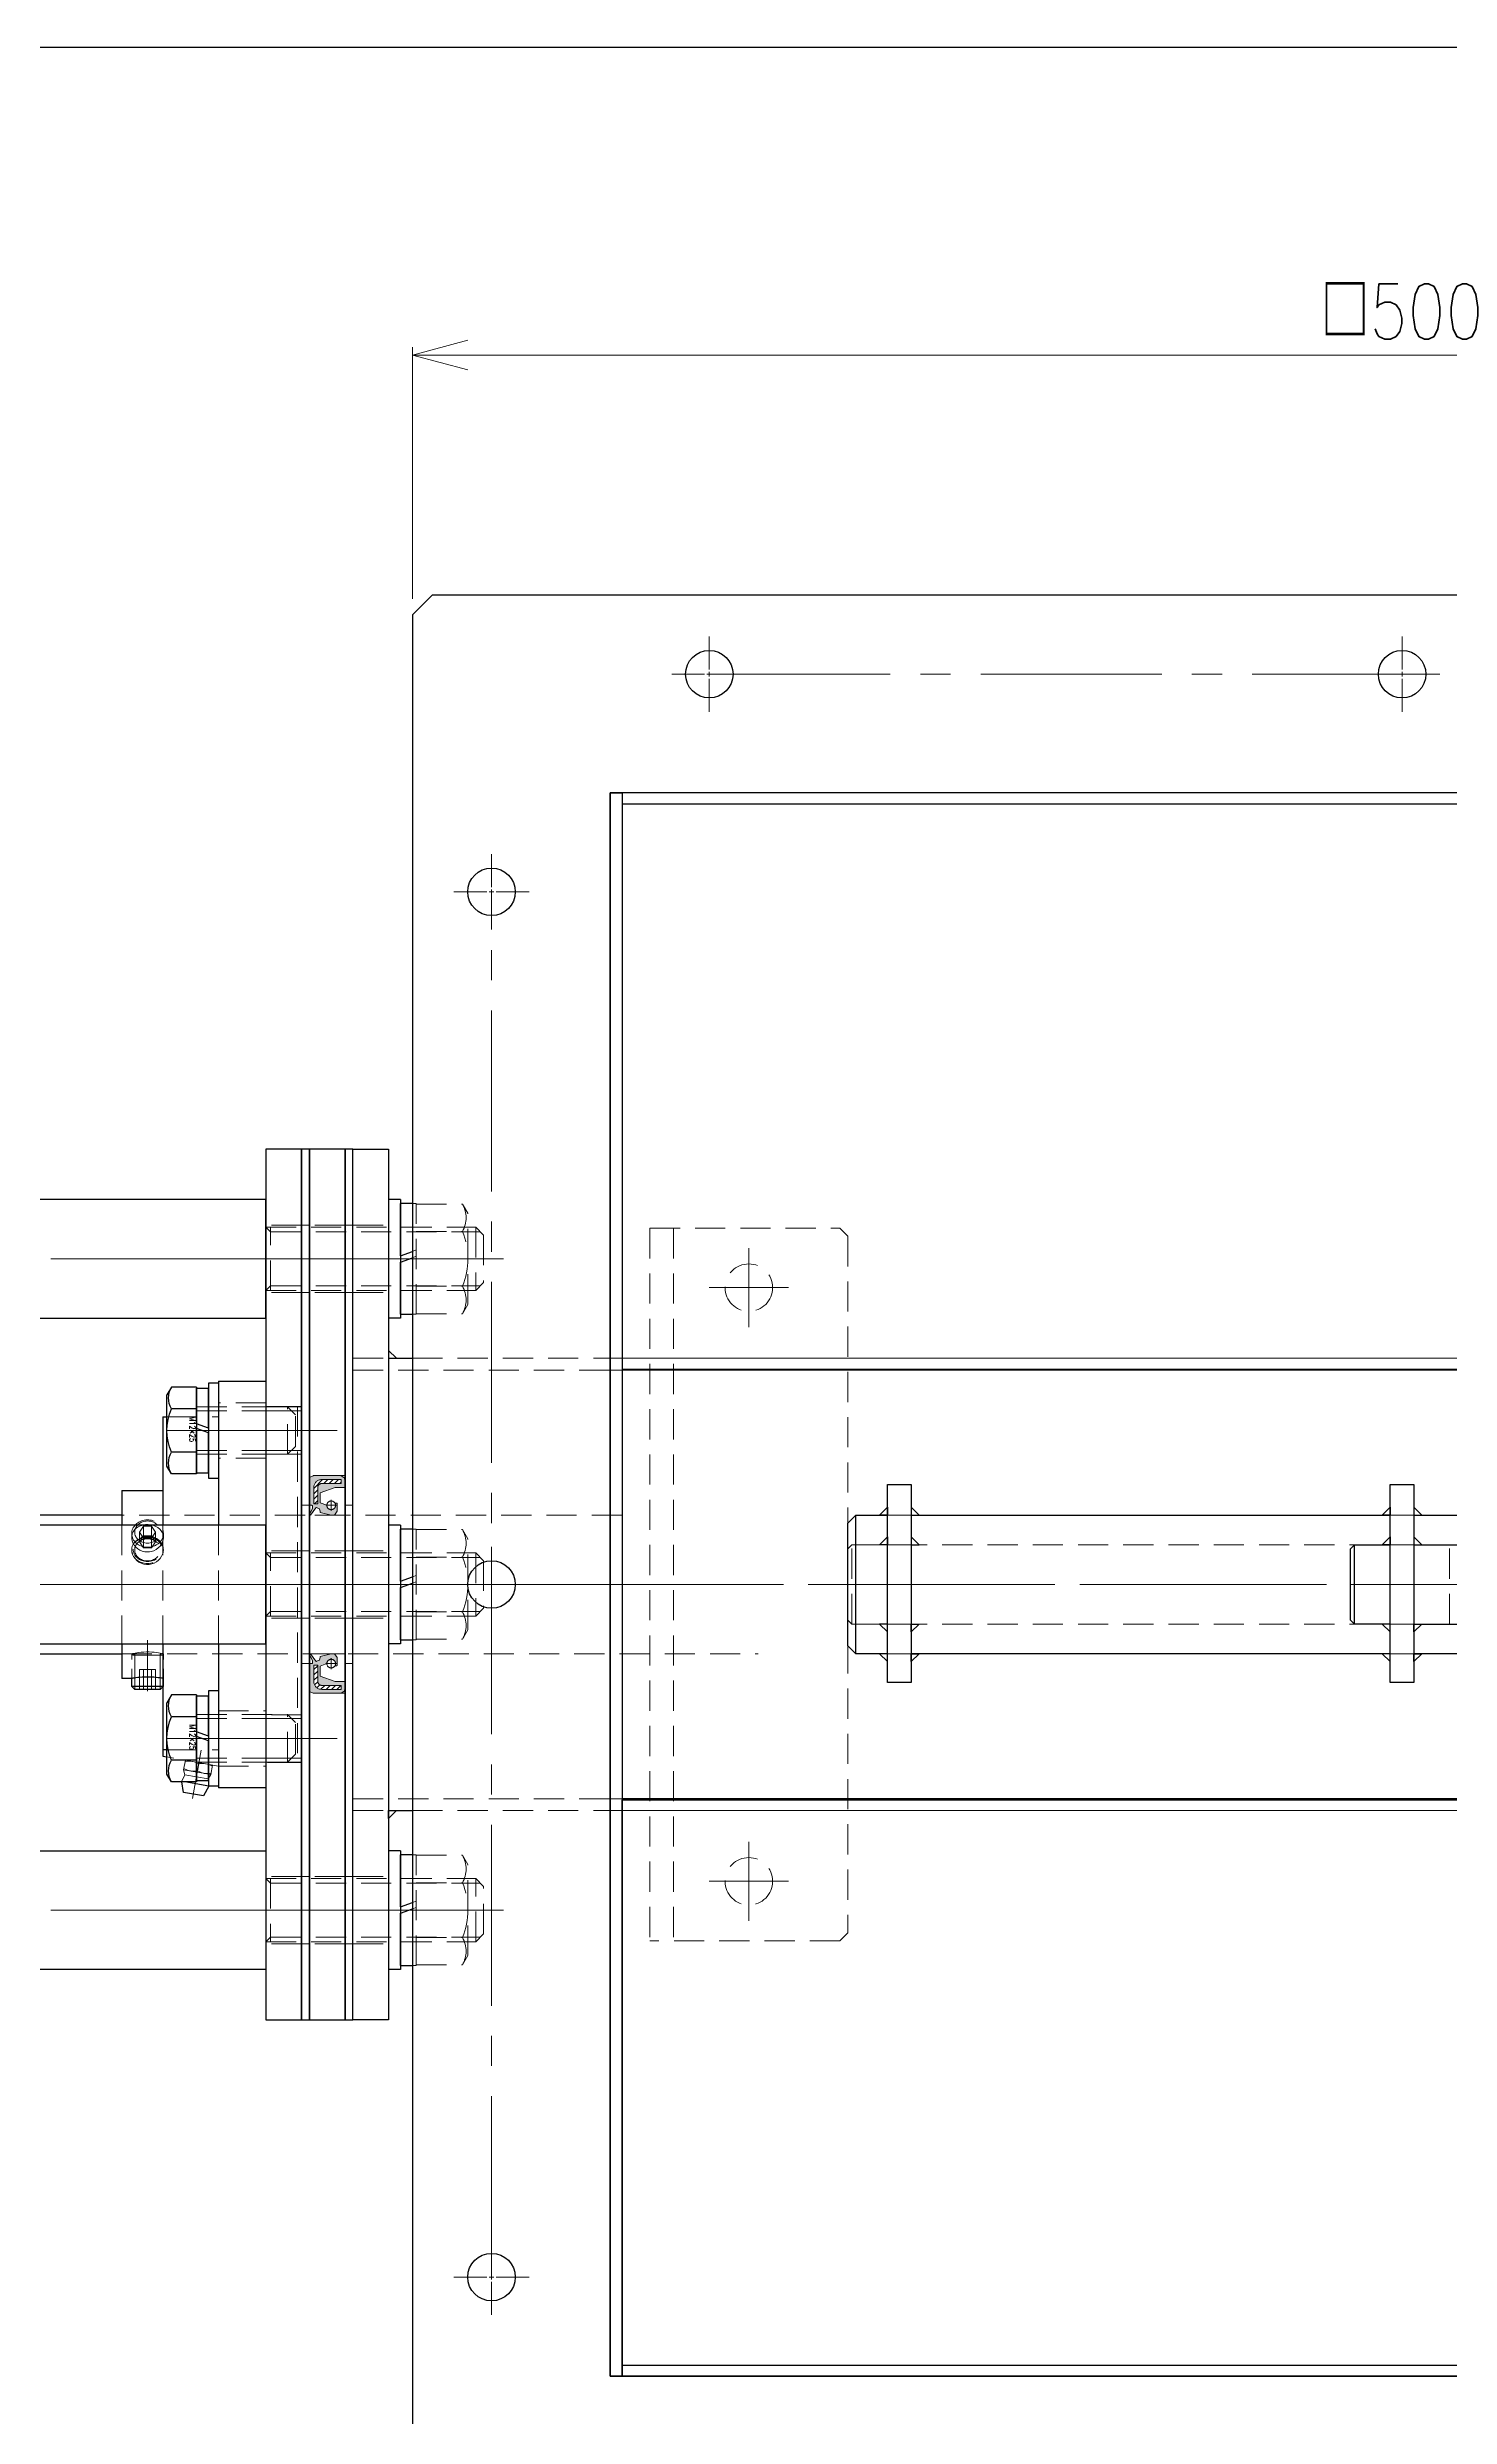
# Model space of a CAD drawing. Header units: millimetres. Extents: x 0 to 38884, y -3675 to 8056.
# Drawn here: x 25230 to 25584, y 7458 to 8056 of the extents above; entities that cross this region are included whole.
import ezdxf

# ---------------------------------------------------------------- set-up
doc = ezdxf.new("R2010")
doc.units = ezdxf.units.MM
doc.header["$LTSCALE"] = 2.4
doc.header["$PDMODE"] = 99
doc.header["$PDSIZE"] = 1
for name, pattern in [('CENTER2', [28.575, 19.05, -3.175, 3.175, -3.175]), ('Dashed', [2, 1, -1]), ('HIDDEN2', [4.7625, 3.175, -1.5875])]:
    doc.linetypes.add(name, pattern=pattern)
for name, color, linetype, lineweight in [('01_外形線', 7, 'Continuous', 25), ('02_細線', 5, 'Continuous', 13), ('03_かくれ線', 6, 'HIDDEN2', 13), ('04_中心線', 1, 'CENTER2', 9), ('07_寸法線', 3, 'Continuous', 9)]:
    doc.layers.add(name, color=color, linetype=linetype, lineweight=lineweight)
doc.styles.add('寸法用', font='simplex.shx', dxfattribs={"width": 0.8, "bigfont": '@extfont2.shx'})
doc.dimstyles.new('機械製図用', dxfattribs={"dimtxt": 3.5, "dimasz": 3.5, "dimexe": 2, "dimexo": 0, "dimgap": 1.2, "dimtad": 1, "dimdsep": 46, "dimtxsty": '寸法用', "dimblk": 'OPEN30', "dimcen": 0, "dimclrd": 256, "dimclre": 256, "dimclrt": 7, "dimazin": 2, "dimtm": 1e-09, "dimtfac": 0.75, "dimtmove": 0, "dimatfit": 3, "dimldrblk": 'OPEN30', "dimfxl": 1, "dimlwd": -1, "dimlwe": -1, "dimarcsym": 0})
pattern_1 = [(225, (33244.3847, 8069.3223), (0.67351921, -0.67351921), [])]

# ---------------------------------------------------------------- blocks, each defined once
blk = doc.blocks.new('*U1009')
at = {"layer": '04_中心線', "color": 0, "linetype": 'CENTER2', "transparency": 16777216}
for p, q in [((0, 1.2), (0, 9.5)), ((-9.5, 0), (-1.2, 0)), ((1.2, 0), (9.5, 0)), ((0, -9.5), (0, -1.2))]:
    blk.add_line(p, q, dxfattribs=at)
at = {"layer": '04_中心線', "color": 0, "linetype": 'Continuous', "transparency": 16777216}
for p, q in [((-0.6, 0), (0.6, 0)), ((0, -0.6), (0, 0.6))]:
    blk.add_line(p, q, dxfattribs=at)
blk = doc.blocks.new('*U1010')
at = {"layer": '04_中心線', "color": 0, "linetype": 'CENTER2', "transparency": 16777216}
for p, q in [((0, 1.2), (0, 9.5)), ((-9.5, 0), (-1.2, 0)), ((1.2, 0), (9.5, 0)), ((0, -9.5), (0, -1.2))]:
    blk.add_line(p, q, dxfattribs=at)
at = {"layer": '04_中心線', "color": 0, "linetype": 'Continuous', "transparency": 16777216}
for p, q in [((-0.6, 0), (0.6, 0)), ((0, -0.6), (0, 0.6))]:
    blk.add_line(p, q, dxfattribs=at)
blk = doc.blocks.new('*U1011')
at = {"layer": '04_中心線', "color": 0, "linetype": 'CENTER2', "transparency": 16777216}
for p, q in [((0, 1.2), (0, 9.5)), ((-9.5, 0), (-1.2, 0)), ((1.2, 0), (9.5, 0)), ((0, -9.5), (0, -1.2))]:
    blk.add_line(p, q, dxfattribs=at)
at = {"layer": '04_中心線', "color": 0, "linetype": 'Continuous', "transparency": 16777216}
for p, q in [((-0.6, 0), (0.6, 0)), ((0, -0.6), (0, 0.6))]:
    blk.add_line(p, q, dxfattribs=at)
blk = doc.blocks.new('*U1012')
at = {"layer": '04_中心線', "color": 0, "linetype": 'CENTER2', "transparency": 16777216}
for p, q in [((0, 1.2), (0, 9.5)), ((-9.5, 0), (-1.2, 0)), ((1.2, 0), (9.5, 0)), ((0, -9.5), (0, -1.2))]:
    blk.add_line(p, q, dxfattribs=at)
at = {"layer": '04_中心線', "color": 0, "linetype": 'Continuous', "transparency": 16777216}
for p, q in [((-0.6, 0), (0.6, 0)), ((0, -0.6), (0, 0.6))]:
    blk.add_line(p, q, dxfattribs=at)
blk = doc.blocks.new('*U1023')
at = {"layer": '04_中心線', "color": 0, "linetype": 'CENTER2', "transparency": 16777216}
for p, q in [((0, 1.2), (0, 9.5)), ((-9.5, 0), (-1.2, 0)), ((1.2, 0), (9.5, 0)), ((0, -9.5), (0, -1.2))]:
    blk.add_line(p, q, dxfattribs=at)
at = {"layer": '04_中心線', "color": 0, "linetype": 'Continuous', "transparency": 16777216}
for p, q in [((-0.6, 0), (0.6, 0)), ((0, -0.6), (0, 0.6))]:
    blk.add_line(p, q, dxfattribs=at)
blk = doc.blocks.new('_Open30')
at = {"color": 0, "linetype": 'ByBlock', "lineweight": -2}
for p, q in [((-1, 0.268), (0, 0)), ((0, 0), (-1, -0.268)), ((0, 0), (-1, 0))]:
    blk.add_line(p, q, dxfattribs=at)
blk = doc.blocks.new('*D1113')
at = {"layer": '07_寸法線', "transparency": 16777216}
for p, q in [((25321.71, 7916.83), (25321.71, 7980.45)), ((25821.71, 7916.83), (25821.71, 7980.45)), ((25335.71, 7978.45), (25807.71, 7978.45))]:
    blk.add_line(p, q, dxfattribs=at)
at = {"layer": 'Defpoints', "color": 0, "transparency": 16777216}
for p in [(25821.71, 7978.45), (25321.71, 7912.83), (25821.71, 7912.83)]:
    blk.add_point(p, dxfattribs=at)
at = {"layer": '07_寸法線', "transparency": 16777216, "xscale": 14, "yscale": 14, "zscale": 14, "rotation": 180}
blk.add_blockref('_Open30', (25321.71, 7978.45), dxfattribs=at)
at = {"layer": '07_寸法線', "transparency": 16777216, "xscale": 14, "yscale": 14, "zscale": 14}
blk.add_blockref('_Open30', (25821.71, 7978.45), dxfattribs=at)
at = {"layer": '07_寸法線', "color": 7, "transparency": 16777216, "insert": (25571.71, 7989.45), "char_height": 14, "attachment_point": 5, "style": '寸法用'}
blk.add_mtext('□500', dxfattribs=at)

msp = doc.modelspace()

# ---------------------------------------------------------------- hatches: boundary and pattern name
at = {"layer": '03_かくれ線', "transparency": 33554521}
h = msp.add_hatch(color=256, dxfattribs=at)
h.dxf.hatch_style = 1
h.paths.add_polyline_path([(25300.1122, 7687.8311), (25298.4486, 7688.4811, -0.30888362), (25298.385, 7688.5742), (25298.385, 7690.9262, -0.31906953), (25298.4521, 7691.0206), (25302.2122, 7692.3311), (25304.6122, 7692.3311, 0.41421356), (25304.7122, 7692.4311), (25304.7122, 7694.3311), (25304.5725, 7694.5461), (25304.5725, 7694.7311, 0.50513433), (25304.4429, 7694.8267), (25303.7378, 7695.3134, 0.15221583), (25303.681, 7695.3311), (25296.7358, 7695.3311, 0.11643382), (25296.6911, 7695.3206), (25295.7675, 7694.8588, 0.28407904), (25295.7122, 7694.7693), (25295.7122, 7687.9311, 0.41421356), (25295.8122, 7687.8311), (25296.2649, 7687.8311, -0.41421356), (25296.5149, 7687.5811), (25296.5149, 7687.0018), (25295.7122, 7685.6066), (25296.0047, 7685.3311), (25297.3609, 7687.2129, -0.3459578), (25297.4797, 7687.2471), (25298.1711, 7686.9661, -0.2442226), (25298.2608, 7686.8609), (25298.385, 7686.3223), (25298.385, 7685.9932), (25301.2122, 7685.3311), (25302.0497, 7685.3311), (25302.6959, 7686.3214, 0.14557146), (25302.7122, 7686.376), (25302.7122, 7688.2508, 0.41421356), (25302.6122, 7688.3508), (25302.1817, 7688.3508, -1.28211346)])
h.paths.add_polyline_path([(25297.8187, 7688.2163), (25296.8187, 7688.2163), (25296.8187, 7692.3311, -0.41421356), (25298.8187, 7694.3311), (25303.7622, 7694.3311), (25303.7622, 7693.3311), (25298.8187, 7693.3311, 0.41421356), (25297.8187, 7692.3311)], flags=16)
at = {"layer": '03_かくれ線'}
h = msp.add_hatch(dxfattribs=at)
h.set_pattern_fill('ANSI31', color=256, scale=0.3, angle=180)
h.set_pattern_definition(pattern_1)
h.paths.add_polyline_path([(25296.8187, 7692.3311), (25296.8187, 7688.2163), (25297.8187, 7688.2163), (25297.8187, 7692.3311, -0.41421356), (25298.8187, 7693.3311), (25303.7622, 7693.3311), (25303.7622, 7694.3311), (25298.8187, 7694.3311, 0.41421356)])
at = {"layer": '03_かくれ線', "transparency": 33554521}
h = msp.add_hatch(color=256, dxfattribs=at)
h.dxf.hatch_style = 1
h.paths.add_polyline_path([(25300.1122, 7647.8311), (25298.4486, 7647.1812, 0.30888362), (25298.385, 7647.0881), (25298.385, 7644.7361, 0.31906953), (25298.4521, 7644.6416), (25302.2122, 7643.3311), (25304.6122, 7643.3311, -0.41421356), (25304.7122, 7643.2311), (25304.7122, 7641.3311), (25304.5725, 7641.1162), (25304.5725, 7640.9311, -0.50513433), (25304.4429, 7640.8356), (25303.7378, 7640.3488, -0.15221583), (25303.681, 7640.3311), (25296.7358, 7640.3311, -0.11643382), (25296.6911, 7640.3417), (25295.7675, 7640.8035, -0.28407904), (25295.7122, 7640.8929), (25295.7122, 7647.7311, -0.41421356), (25295.8122, 7647.8311), (25296.2649, 7647.8311, 0.41421356), (25296.5149, 7648.0811), (25296.5149, 7648.6604), (25295.7122, 7650.0557), (25296.0047, 7650.3311), (25297.3609, 7648.4494, 0.3459578), (25297.4797, 7648.4152), (25298.1711, 7648.6962, 0.2442226), (25298.2608, 7648.8014), (25298.385, 7649.34), (25298.385, 7649.6691), (25301.2122, 7650.3311), (25302.0497, 7650.3311), (25302.6959, 7649.3409, -0.14557146), (25302.7122, 7649.2863), (25302.7122, 7647.4115, -0.41421356), (25302.6122, 7647.3115), (25302.1817, 7647.3115, 1.28211346)])
h.paths.add_polyline_path([(25297.8187, 7647.4459), (25296.8187, 7647.4459), (25296.8187, 7643.3311, 0.41421356), (25298.8187, 7641.3311), (25303.7622, 7641.3311), (25303.7622, 7642.3311), (25298.8187, 7642.3311, -0.41421356), (25297.8187, 7643.3311)], flags=16)
at = {"layer": '03_かくれ線'}
h = msp.add_hatch(dxfattribs=at)
h.set_pattern_fill('ANSI31', color=256, scale=0.3, angle=180)
h.set_pattern_definition(pattern_1)
h.paths.add_polyline_path([(25296.8187, 7643.3311), (25296.8187, 7647.4459), (25297.8187, 7647.4459), (25297.8187, 7643.3311, 0.41421356), (25298.8187, 7642.3311), (25303.7622, 7642.3311), (25303.7622, 7641.3311), (25298.8187, 7641.3311, -0.41421356)])

# ---------------------------------------------------------------- linework, layer by layer
for p, q in [((25374.7122, 7865.0811), (25768.7122, 7865.0811)), ((25768.7122, 7721.9811), (25374.7122, 7721.9811)), ((25248.3122, 7685.3315), (25186.1122, 7685.3315)), ((25186.1122, 7650.3311), (25248.3122, 7650.3311)), ((25758.7122, 7613.6811), (25374.7122, 7613.6811)), ((25374.7122, 7613.4311), (25758.7122, 7613.4311)), ((25374.7122, 7467.8311), (25374.7122, 7613.4311)), ((25134.7122, 7600.5502), (25284.7122, 7600.5502)), ((25284.7122, 7600.5502), (25284.7122, 7570.5502)), ((25284.7122, 7570.5502), (25144.7122, 7570.5502)), ((25374.7122, 7470.5811), (25768.7122, 7470.5811)), ((25768.7122, 7467.8311), (25374.7122, 7467.8311))]:
    msp.add_line(p, q)
at = {"color": 0}
for p, q in [((25315.7122, 7724.9811), (25321.7122, 7724.9811)), ((25433.7122, 7650.3311), (25433.7122, 7685.3311)), ((25558.7104, 7676.8311), (25559.7104, 7677.8311)), ((25558.7104, 7658.8311), (25558.7104, 7676.8311)), ((25559.7104, 7657.8311), (25559.7104, 7677.8311)), ((25559.7104, 7677.8311), (25568.7104, 7677.8311)), ((25559.7104, 7657.8311), (25558.7104, 7658.8311)), ((25568.7104, 7657.8311), (25559.7104, 7657.8311)), ((25315.7122, 7610.6811), (25321.7122, 7610.6811))]:
    msp.add_line(p, q, dxfattribs=at)
for points in [[(25326.7122, 7417.8311), (25816.7122, 7417.8311), (25821.7122, 7422.8311), (25821.7122, 7912.8311), (25816.7122, 7917.8311), (25326.7122, 7917.8311), (25321.7122, 7912.8311), (25321.7122, 7422.8311)], [(25371.7122, 7467.8311), (25771.7122, 7467.8311), (25771.7122, 7867.8311), (25371.7122, 7867.8311)], [(25306.7122, 7777.8311), (25315.7122, 7777.8311), (25315.7122, 7557.8311), (25306.7122, 7557.8311)], [(25441.7122, 7643.0853), (25441.7122, 7693.0853), (25447.7122, 7693.0853), (25447.7122, 7643.0853)], [(25568.7104, 7643.0853), (25568.7104, 7693.0853), (25574.7104, 7693.0853), (25574.7104, 7643.0853)]]:
    msp.add_lwpolyline(points, close=True, dxfattribs=at)
for points in [[(25371.7122, 7867.8311), (25374.7122, 7867.8311), (25374.7122, 7467.8311), (25371.7122, 7467.8311)], [(25374.7122, 7722.2311), (25768.7122, 7722.2311), (25768.7122, 7867.8311), (25374.7122, 7867.8311)], [(25293.7122, 7557.8226), (25293.7122, 7777.8226), (25284.7122, 7777.8226), (25284.7122, 7557.8226)], [(25295.7122, 7557.8311), (25295.7122, 7777.8311), (25293.7122, 7777.8311), (25293.7122, 7557.8311)], [(25304.7122, 7557.8311), (25304.7122, 7777.8311), (25295.7122, 7777.8311), (25295.7122, 7557.8311)], [(25306.7122, 7557.8311), (25306.7122, 7777.8311), (25304.7122, 7777.8311), (25304.7122, 7557.8311)], [(25284.7122, 7765.095), (25134.7122, 7765.095), (25134.7122, 7735.095), (25284.7122, 7735.095)], [(25284.7122, 7682.8226), (25134.7122, 7682.8226), (25134.7122, 7652.8226), (25284.7122, 7652.8226)]]:
    msp.add_lwpolyline(points, close=True)
at = {"color": 3}
for points in [[(25315.7122, 7724.9811), (25317.7122, 7724.9811), (25317.7122, 7724.9811), (25315.7122, 7726.9811)], [(25441.7122, 7685.3311), (25439.7122, 7685.3311), (25439.7122, 7685.3311), (25441.7122, 7687.3311)], [(25447.7122, 7685.3311), (25449.7122, 7685.3311), (25449.7122, 7685.3311), (25447.7122, 7687.3311)], [(25568.7104, 7685.3311), (25566.7104, 7685.3311), (25566.7104, 7685.3311), (25568.7104, 7687.3311)], [(25574.7104, 7685.3311), (25576.7104, 7685.3311), (25576.7104, 7685.3311), (25574.7104, 7687.3311)], [(25441.7122, 7677.8311), (25439.7122, 7677.8311), (25439.7122, 7677.8311), (25441.7122, 7679.8311)], [(25447.7122, 7677.8311), (25449.7122, 7677.8311), (25449.7122, 7677.8311), (25447.7122, 7679.8311)], [(25568.7104, 7677.8311), (25566.7104, 7677.8311), (25566.7104, 7677.8311), (25568.7104, 7679.8311)], [(25574.7104, 7677.8311), (25576.7104, 7677.8311), (25576.7104, 7677.8311), (25574.7104, 7679.8311)], [(25441.7122, 7657.8311), (25439.7122, 7657.8311), (25439.7122, 7657.8311), (25441.7122, 7655.8311)], [(25447.7122, 7657.8311), (25449.7122, 7657.8311), (25449.7122, 7657.8311), (25447.7122, 7655.8311)], [(25568.7104, 7657.8311), (25566.7104, 7657.8311), (25566.7104, 7657.8311), (25568.7104, 7655.8311)], [(25574.7104, 7657.8311), (25576.7104, 7657.8311), (25576.7104, 7657.8311), (25574.7104, 7655.8311)], [(25441.7122, 7650.3311), (25439.7122, 7650.3311), (25439.7122, 7650.3311), (25441.7122, 7648.3311)], [(25447.7122, 7650.3311), (25449.7122, 7650.3311), (25449.7122, 7650.3311), (25447.7122, 7648.3311)], [(25568.7104, 7650.3311), (25566.7104, 7650.3311), (25566.7104, 7650.3311), (25568.7104, 7648.3311)], [(25574.7104, 7650.3311), (25576.7104, 7650.3311), (25576.7104, 7650.3311), (25574.7104, 7648.3311)], [(25315.7122, 7610.6811), (25317.7122, 7610.6811), (25317.7122, 7610.6811), (25315.7122, 7608.6811)]]:
    msp.add_lwpolyline(points, close=True, dxfattribs=at)
at = {"color": 0}
for points in [[(25441.7122, 7650.3311), (25433.7122, 7650.3311), (25431.7122, 7652.3311), (25431.7122, 7683.3311), (25433.7122, 7685.3311), (25441.7122, 7685.3311)], [(25447.7122, 7685.3311), (25568.7104, 7685.3311)], [(25574.7104, 7685.3311), (25695.7122, 7685.3311)], [(25574.7104, 7677.8311), (25695.7122, 7677.8311)], [(25574.7104, 7657.8311), (25695.7122, 7657.8311)], [(25568.7104, 7650.3311), (25447.7122, 7650.3311)], [(25695.7122, 7650.3311), (25574.7104, 7650.3311)]]:
    msp.add_lwpolyline(points, dxfattribs=at)
for centre in [(25396.7122, 7897.8311), (25571.7122, 7897.8311), (25341.7122, 7842.8311), (25341.7122, 7667.8311), (25341.7122, 7492.8311)]:
    msp.add_circle(centre, 6, dxfattribs=at)
at = {"layer": '01_外形線'}
for points in [[(25315.7122, 7765.1036), (25315.7122, 7735.1036)], [(25318.7122, 7765.1036), (25315.7122, 7765.1036)], [(25318.7122, 7765.1036), (25318.7122, 7735.1036)], [(25318.7122, 7750.9036), (25318.7122, 7764.1036)], [(25321.7122, 7764.1036), (25318.7122, 7764.1036)], [(25318.7122, 7750.9036), (25321.7122, 7751.9955)], [(25318.7122, 7749.3036), (25321.7122, 7750.3955)], [(25318.7122, 7736.1036), (25318.7122, 7749.3036)], [(25318.7122, 7735.1036), (25315.7122, 7735.1036)], [(25318.7122, 7736.1036), (25321.7122, 7736.1036)], [(25260.8494, 7717.6917), (25259.7122, 7715.722)], [(25267.2122, 7717.6917), (25260.8494, 7717.6917)], [(25267.2122, 7717.6917), (25267.2122, 7695.7524)], [(25267.2122, 7708.4139), (25267.2122, 7717.472)], [(25267.2122, 7717.472), (25270.2122, 7717.472)], [(25272.7122, 7718.722), (25270.2122, 7718.722)], [(25270.2122, 7718.722), (25270.2122, 7694.722)], [(25270.2122, 7707.322), (25270.2122, 7717.472)], [(25272.7122, 7719.2135), (25284.7122, 7719.2135)], [(25272.7122, 7719.2135), (25272.7122, 7682.8226)], [(25272.7122, 7718.722), (25272.7122, 7694.722)], [(25284.7122, 7719.2135), (25284.7122, 7682.8226)], [(25258.7122, 7710.2226), (25259.7122, 7710.2226)], [(25258.7122, 7710.2226), (25258.7122, 7682.8226)], [(25259.7122, 7697.722), (25259.7122, 7715.722)], [(25267.2122, 7712.2068), (25260.8494, 7712.2068)], [(25270.2122, 7707.322), (25267.2122, 7708.4139)], [(25267.2122, 7695.972), (25267.2122, 7707.2139)], [(25270.2122, 7706.122), (25267.2122, 7707.2139)], [(25270.2122, 7695.972), (25270.2122, 7706.122)], [(25267.2122, 7701.2372), (25260.8494, 7701.2372)], [(25260.8494, 7695.7524), (25259.7122, 7697.722)], [(25267.2122, 7695.7524), (25260.8494, 7695.7524)], [(25270.2122, 7695.972), (25267.2122, 7695.972)], [(25270.2122, 7694.722), (25272.7122, 7694.722)], [(25248.3122, 7691.5476), (25258.7122, 7691.5476)], [(25248.3122, 7691.5476), (25248.3122, 7682.8226)], [(25315.7122, 7682.8311), (25315.7122, 7652.8311)], [(25318.7122, 7682.8311), (25315.7122, 7682.8311)], [(25318.7122, 7682.8311), (25318.7122, 7652.8311)], [(25318.7122, 7668.6311), (25318.7122, 7681.8311)], [(25321.7122, 7681.8311), (25318.7122, 7681.8311)], [(25318.7122, 7668.6311), (25321.7122, 7669.7231)], [(25318.7122, 7667.0311), (25321.7122, 7668.1231)], [(25318.7122, 7653.8311), (25318.7122, 7667.0311)], [(25248.3122, 7652.8226), (25248.3122, 7644.0976)], [(25258.7122, 7652.8226), (25258.7122, 7624.4226)], [(25272.7122, 7652.8226), (25272.7122, 7616.4318)], [(25284.7122, 7652.8226), (25284.7122, 7616.4318)], [(25318.7122, 7652.8311), (25315.7122, 7652.8311)], [(25318.7122, 7653.8311), (25321.7122, 7653.8311)], [(25254.8122, 7644.4373), (25254.1555, 7644.428), (25253.4989, 7644.4004), (25252.8976, 7644.359), (25252.3338, 7644.3063), (25251.8496, 7644.2503), (25251.4363, 7644.1948), (25251.1267, 7644.1486), (25250.9149, 7644.1147), (25250.8197, 7644.0989), (25250.8122, 7644.0976)], [(25258.7246, 7644.1122), (25258.6065, 7644.1314), (25258.3487, 7644.1714), (25257.9852, 7644.223), (25257.5399, 7644.2787), (25257.0041, 7644.3348), (25256.4176, 7644.3822), (25255.7666, 7644.4178), (25255.2965, 7644.4322), (25254.8122, 7644.4373)], [(25250.8256, 7644.0976), (25248.3122, 7644.0976)], [(25250.8122, 7642.0896), (25250.8122, 7644.0999)], [(25258.7122, 7642.0896), (25250.8122, 7642.0896)], [(25251.5792, 7641.3226), (25250.8122, 7642.0896)], [(25258.0452, 7641.3226), (25251.5792, 7641.3226)], [(25258.7122, 7641.9896), (25258.0452, 7641.3226)], [(25260.8494, 7639.9099), (25259.7122, 7637.9403)], [(25267.2122, 7639.9099), (25260.8494, 7639.9099)], [(25267.2122, 7639.9099), (25267.2122, 7617.9706)], [(25267.2122, 7630.6322), (25267.2122, 7639.6903)], [(25267.2122, 7639.6903), (25270.2122, 7639.6903)], [(25272.7122, 7640.9403), (25270.2122, 7640.9403)], [(25270.2122, 7640.9403), (25270.2122, 7616.9403)], [(25270.2122, 7629.5403), (25270.2122, 7639.6903)], [(25272.7122, 7640.9403), (25272.7122, 7616.9403)], [(25259.7122, 7619.9403), (25259.7122, 7637.9403)], [(25267.2122, 7634.4251), (25260.8494, 7634.4251)], [(25270.2122, 7629.5403), (25267.2122, 7630.6322)], [(25267.2122, 7618.1903), (25267.2122, 7629.4322)], [(25270.2122, 7628.3403), (25267.2122, 7629.4322)], [(25270.2122, 7618.1903), (25270.2122, 7628.3403)], [(25259.7122, 7626.0912), (25258.7122, 7626.0912)], [(25258.7122, 7624.4226), (25259.7122, 7624.2463)], [(25267.2122, 7623.4554), (25260.8494, 7623.4554)], [(25260.8494, 7617.9706), (25259.7122, 7619.9403)], [(25267.2122, 7617.9706), (25260.8494, 7617.9706)], [(25263.8845, 7615.2857), (25263.4876, 7617.9621)], [(25268.9268, 7614.3966), (25263.8845, 7615.2857)], [(25270.2819, 7616.8993), (25264.2543, 7617.9621)], [(25270.2122, 7618.1903), (25267.2122, 7618.1903)], [(25270.2819, 7616.8993), (25268.9268, 7614.3966)], [(25270.2122, 7616.9403), (25272.7122, 7616.9403)], [(25284.7122, 7616.4318), (25272.7122, 7616.4318)], [(25315.7122, 7600.5587), (25315.7122, 7570.5587)], [(25318.7122, 7600.5587), (25315.7122, 7600.5587)], [(25318.7122, 7600.5587), (25318.7122, 7570.5587)], [(25318.7122, 7586.3587), (25318.7122, 7599.5587)], [(25321.7122, 7599.5587), (25318.7122, 7599.5587)], [(25318.7122, 7586.3587), (25321.7122, 7587.4506)], [(25318.7122, 7584.7587), (25321.7122, 7585.8506)], [(25318.7122, 7571.5587), (25318.7122, 7584.7587)], [(25318.7122, 7570.5587), (25315.7122, 7570.5587)], [(25318.7122, 7571.5587), (25321.7122, 7571.5587)]]:
    msp.add_lwpolyline(points, dxfattribs=at)
for points in [[(25260.8494, 7712.2068, -0.26794908), (25260.8494, 7717.6917)], [(25260.8494, 7701.2372, -0.20733158), (25260.8494, 7712.2068)], [(25260.8494, 7695.7524, -0.26794908), (25260.8494, 7701.2372)], [(25260.8494, 7634.4251, -0.26794908), (25260.8494, 7639.9099)], [(25260.8494, 7623.4554, -0.20733158), (25260.8494, 7634.4251)], [(25260.8494, 7617.9706, -0.26794908), (25260.8494, 7623.4554)]]:
    msp.add_lwpolyline(points, format="xyb", dxfattribs=at)
at = {"layer": '02_細線'}
for points in [[(25251.5792, 7641.3226), (25251.5792, 7644.2145)], [(25258.0452, 7641.3226), (25258.0452, 7644.2145)]]:
    msp.add_lwpolyline(points, dxfattribs=at)
at = {"layer": '03_かくれ線'}
for p, q in [((25321.7122, 7764.1036), (25322.7122, 7764.1036)), ((25293.7122, 7758.595), (25284.7122, 7758.595)), ((25295.7122, 7758.6036), (25293.7122, 7758.6036)), ((25304.7122, 7758.6036), (25295.7122, 7758.6036)), ((25306.7122, 7758.6036), (25304.7122, 7758.6036)), ((25306.7122, 7758.6036), (25315.7122, 7758.6036)), ((25321.7122, 7751.9955), (25322.7122, 7752.3594)), ((25381.7122, 7757.8311), (25429.7122, 7757.8311)), ((25381.7122, 7757.8311), (25381.7122, 7577.8311)), ((25387.7122, 7757.8311), (25387.7122, 7577.8311)), ((25431.7122, 7755.8311), (25429.7122, 7757.8311)), ((25431.7122, 7755.8311), (25431.7122, 7579.8311)), ((25321.7122, 7750.3955), (25322.7122, 7750.7594)), ((25293.7122, 7741.595), (25284.7122, 7741.595)), ((25295.7122, 7741.6036), (25293.7122, 7741.6036)), ((25304.7122, 7741.6036), (25295.7122, 7741.6036)), ((25306.7122, 7741.6036), (25304.7122, 7741.6036)), ((25306.7122, 7741.6036), (25315.7122, 7741.6036)), ((25321.7122, 7736.1036), (25322.7122, 7736.1036)), ((25306.7122, 7724.9811), (25306.7122, 7610.6811)), ((25306.7122, 7724.9811), (25315.7122, 7724.9811)), ((25306.7122, 7724.9811), (25315.7122, 7724.9811)), ((25321.7122, 7724.9811), (25769.7122, 7724.9811)), ((25371.7122, 7724.9811), (25371.7122, 7610.6811)), ((25374.7122, 7724.9811), (25768.7122, 7724.9811)), ((25306.7122, 7721.9811), (25374.7122, 7721.9811)), ((25374.7122, 7721.9811), (25371.7122, 7721.9811)), ((25259.7122, 7710.2226), (25272.7122, 7710.2226)), ((25293.7122, 7712.8141), (25284.7122, 7712.8141)), ((25293.7122, 7712.7135), (25284.7122, 7712.7135)), ((25293.7122, 7711.7135), (25284.7122, 7711.7135)), ((25293.7122, 7701.7135), (25284.7122, 7701.7135)), ((25293.7122, 7700.7135), (25284.7122, 7700.7135)), ((25304.7122, 7695.3311), (25295.7122, 7695.3311)), ((25295.7122, 7687.8311), (25293.7122, 7687.8311)), ((25306.7122, 7687.8311), (25304.7122, 7687.8311)), ((25374.6317, 7685.3315), (25248.3122, 7685.3315)), ((25272.7122, 7682.8226), (25272.7122, 7652.8226)), ((25284.7122, 7682.8226), (25284.7122, 7652.8226)), ((25321.7122, 7681.8311), (25322.7122, 7681.8311)), ((25441.7122, 7685.3311), (25447.7122, 7685.3311)), ((25568.7104, 7685.3311), (25574.7104, 7685.3311)), ((25293.7122, 7676.3226), (25284.7122, 7676.3226)), ((25295.7122, 7676.3311), (25293.7122, 7676.3311)), ((25304.7122, 7676.3311), (25295.7122, 7676.3311)), ((25306.7122, 7676.3311), (25304.7122, 7676.3311)), ((25306.7122, 7676.3311), (25315.7122, 7676.3311)), ((25431.7122, 7676.8311), (25432.7122, 7677.8311)), ((25431.7122, 7658.8311), (25431.7122, 7676.8311)), ((25432.7122, 7657.8311), (25432.7122, 7677.8311)), ((25583.7104, 7657.8311), (25583.7104, 7677.8311)), ((25321.7122, 7669.7231), (25322.7122, 7670.087)), ((25321.7122, 7668.1231), (25322.7122, 7668.487)), ((25293.7122, 7659.3226), (25284.7122, 7659.3226)), ((25295.7122, 7659.3311), (25293.7122, 7659.3311)), ((25304.7122, 7659.3311), (25295.7122, 7659.3311)), ((25306.7122, 7659.3311), (25304.7122, 7659.3311)), ((25306.7122, 7659.3311), (25315.7122, 7659.3311)), ((25432.7122, 7657.8311), (25431.7122, 7658.8311)), ((25248.3122, 7650.3311), (25409.0727, 7650.3311)), ((25321.7122, 7653.8311), (25322.7122, 7653.8311)), ((25441.7122, 7650.3311), (25447.7122, 7650.3311)), ((25568.7104, 7650.3311), (25574.7104, 7650.3311)), ((25295.7122, 7647.8311), (25293.7122, 7647.8311)), ((25306.7122, 7647.8311), (25304.7122, 7647.8311)), ((25304.7122, 7640.3311), (25295.7122, 7640.3311)), ((25293.7122, 7634.9318), (25284.7122, 7634.9318)), ((25293.7122, 7633.9318), (25284.7122, 7633.9318)), ((25259.7122, 7626.0912), (25272.7122, 7626.0912)), ((25272.7122, 7621.9318), (25259.7122, 7624.2463)), ((25293.7122, 7623.9318), (25284.7122, 7623.9318)), ((25293.7122, 7622.9318), (25284.7122, 7622.9318)), ((25293.7122, 7622.8311), (25284.7122, 7622.8311)), ((25264.2543, 7617.9621), (25263.4671, 7618.1009)), ((25263.4671, 7618.1009), (25263.4876, 7617.9621)), ((25306.7122, 7613.6811), (25374.7122, 7613.6811)), ((25306.7122, 7610.6811), (25315.7122, 7610.6811)), ((25306.7122, 7610.6811), (25315.7122, 7610.6811)), ((25321.7122, 7610.6811), (25769.7122, 7610.6811)), ((25374.7122, 7613.6811), (25371.7122, 7613.6811)), ((25374.7122, 7610.6811), (25768.7122, 7610.6811)), ((25321.7122, 7599.5587), (25322.7122, 7599.5587)), ((25293.7122, 7594.0502), (25284.7122, 7594.0502)), ((25295.7122, 7594.0587), (25293.7122, 7594.0587)), ((25304.7122, 7594.0587), (25295.7122, 7594.0587)), ((25306.7122, 7594.0587), (25304.7122, 7594.0587)), ((25306.7122, 7594.0587), (25315.7122, 7594.0587)), ((25321.7122, 7587.4506), (25322.7122, 7587.8146)), ((25321.7122, 7585.8506), (25322.7122, 7586.2146)), ((25429.7122, 7577.8311), (25431.7122, 7579.8311)), ((25293.7122, 7577.0502), (25284.7122, 7577.0502)), ((25295.7122, 7577.0587), (25293.7122, 7577.0587)), ((25304.7122, 7577.0587), (25295.7122, 7577.0587)), ((25306.7122, 7577.0587), (25304.7122, 7577.0587)), ((25306.7122, 7577.0587), (25315.7122, 7577.0587)), ((25429.7122, 7577.8311), (25381.7122, 7577.8311)), ((25321.7122, 7571.5587), (25322.7122, 7571.5587))]:
    msp.add_line(p, q, dxfattribs=at)
for points in [[(25322.7122, 7736.1036), (25322.7122, 7764.1036)], [(25285.9122, 7756.895), (25284.7122, 7758.095)], [(25284.7122, 7758.095), (25335.7122, 7758.095)], [(25285.9122, 7742.095), (25285.9122, 7758.095)], [(25322.7122, 7763.96), (25334.3517, 7763.96)], [(25334.3517, 7763.96), (25335.7122, 7761.6036)], [(25335.7122, 7738.6036), (25335.7122, 7761.6036)], [(25335.7122, 7758.095), (25337.7122, 7758.095)], [(25337.7122, 7758.095), (25339.7122, 7756.095)], [(25337.7122, 7758.095), (25337.7122, 7742.095)], [(25285.9122, 7756.895), (25335.7122, 7756.895)], [(25322.7122, 7757.0318), (25334.3517, 7757.0318)], [(25335.7122, 7756.895), (25338.9122, 7756.895)], [(25339.7122, 7756.095), (25339.7122, 7744.095)], [(25285.9122, 7743.295), (25284.7122, 7742.095)], [(25284.7122, 7742.095), (25335.7122, 7742.095)], [(25285.9122, 7743.295), (25335.7122, 7743.295)], [(25322.7122, 7743.1754), (25334.3517, 7743.1754)], [(25335.7122, 7743.295), (25338.9122, 7743.295)], [(25335.7122, 7742.095), (25337.7122, 7742.095)], [(25337.7122, 7742.095), (25339.7122, 7744.095)], [(25322.7122, 7736.2472), (25334.3517, 7736.2472)], [(25334.3517, 7736.2472), (25335.7122, 7738.6036)], [(25267.2122, 7712.722), (25290.2122, 7712.722)], [(25267.2122, 7711.722), (25291.2122, 7711.722)], [(25284.7122, 7713.7135), (25272.7122, 7713.7135)], [(25284.7122, 7712.8226), (25292.7122, 7712.8226)], [(25290.2122, 7712.722), (25292.2122, 7710.722)], [(25290.2122, 7700.722), (25290.2122, 7712.722)], [(25292.2122, 7702.722), (25292.2122, 7710.722)], [(25292.7122, 7712.8226), (25292.7122, 7622.8226)], [(25267.2122, 7701.722), (25291.2122, 7701.722)], [(25267.2122, 7700.722), (25290.2122, 7700.722)], [(25284.7122, 7699.7135), (25272.7122, 7699.7135)], [(25290.2122, 7700.722), (25292.2122, 7702.722)], [(25248.3122, 7682.8226), (25248.3122, 7652.8226)], [(25250.8122, 7679.6849), (25250.836, 7680.0607), (25250.9635, 7680.6152), (25251.1963, 7681.1355), (25251.5309, 7681.6104), (25251.9556, 7682.027), (25252.4667, 7682.3797), (25253.0444, 7682.6561), (25253.6743, 7682.8498), (25254.3372, 7682.9573), (25255.0058, 7682.9755), (25255.6689, 7682.9069), (25256.3033, 7682.7532), (25256.8963, 7682.5184), (25257.4358, 7682.2031), (25257.9023, 7681.8166), (25258.2856, 7681.3609), (25258.5706, 7680.851), (25258.7468, 7680.3014), (25258.8119, 7679.725), (25258.8122, 7679.6854)], [(25250.8122, 7679.684), (25250.8122, 7680.6891)], [(25253.8018, 7682.5882), (25252.7915, 7681.0726)], [(25252.7915, 7678.5726), (25252.7915, 7681.0726)], [(25252.7915, 7681.0726), (25253.8018, 7679.5571)], [(25255.8226, 7682.5882), (25253.8018, 7682.5882)], [(25253.8018, 7680.0882), (25253.8018, 7682.5882)], [(25256.8329, 7681.0726), (25255.8226, 7682.5882)], [(25255.8226, 7680.0882), (25255.8226, 7682.5882)], [(25255.8226, 7679.5571), (25256.8329, 7681.0726)], [(25256.8329, 7678.5726), (25256.8329, 7681.0726)], [(25258.7122, 7682.8226), (25258.7122, 7652.8226)], [(25258.8122, 7680.6891), (25258.8122, 7679.6848)], [(25304.7122, 7685.3311), (25295.7122, 7685.3311)], [(25322.7122, 7653.8311), (25322.7122, 7681.8311)], [(25322.7122, 7681.6875), (25334.3517, 7681.6875)], [(25334.3517, 7681.6875), (25335.7122, 7679.3311)], [(25258.7169, 7677.3135), (25258.5458, 7677.7853), (25258.2619, 7678.2673), (25257.8792, 7678.7012), (25257.4129, 7679.0716), (25256.8626, 7679.3765), (25256.2528, 7679.603), (25255.6037, 7679.7455), (25254.9311, 7679.8038), (25254.2711, 7679.7773), (25253.6264, 7679.67), (25253.0179, 7679.4838), (25252.4584, 7679.2228), (25251.9528, 7678.8821), (25251.5266, 7678.4737), (25251.1883, 7677.9972), (25250.9535, 7677.4692), (25250.8479, 7677.029), (25250.8122, 7676.5726)], [(25254.8122, 7676.0512), (25254.1461, 7676.1048), (25253.4989, 7676.2617), (25252.8895, 7676.5175), (25252.3338, 7676.8618), (25251.8435, 7677.288), (25251.4363, 7677.7784), (25251.1233, 7678.3215), (25250.9149, 7678.8965), (25250.8196, 7679.4803), (25250.8122, 7679.6849)], [(25250.8122, 7676.5726), (25250.8678, 7675.9931), (25251.031, 7675.4183), (25251.298, 7674.8663), (25251.6598, 7674.3533), (25252.1151, 7673.8893), (25252.6458, 7673.4975), (25253.2463, 7673.1898), (25253.8929, 7672.982), (25254.5561, 7672.8854), (25255.2267, 7672.8981), (25255.872, 7673.0176), (25256.4879, 7673.2366), (25257.062, 7673.5511), (25257.5746, 7673.9469), (25258.0211, 7674.4232), (25258.3773, 7674.9547), (25258.6322, 7675.5261), (25258.7264, 7675.8492)], [(25253.8018, 7680.0882), (25252.7915, 7678.5726)], [(25252.7915, 7678.5726), (25253.8018, 7677.0571)], [(25255.8226, 7680.0882), (25253.8018, 7680.0882)], [(25255.8226, 7679.5571), (25253.8018, 7679.5571)], [(25253.8018, 7677.0571), (25253.8018, 7679.5571)], [(25253.8018, 7677.0571), (25255.8226, 7677.0571)], [(25258.8122, 7679.6854), (25258.7636, 7679.1451), (25258.6065, 7678.5716), (25258.3441, 7678.0224), (25257.9852, 7677.5131), (25257.5327, 7677.0551), (25257.0041, 7676.6688), (25256.4084, 7676.3666), (25255.7666, 7676.161), (25255.2929, 7676.0789), (25254.8122, 7676.0512)], [(25256.8329, 7678.5726), (25255.8226, 7680.0882)], [(25255.8226, 7677.0571), (25255.8226, 7679.5571)], [(25255.8226, 7677.0571), (25256.8329, 7678.5726)], [(25258.8122, 7676.5726), (25258.7916, 7676.9205), (25258.7305, 7677.26), (25258.7169, 7677.3135)], [(25258.7264, 7675.8492), (25258.7781, 7676.1173), (25258.8122, 7676.5726)], [(25285.9122, 7674.6226), (25284.7122, 7675.8226)], [(25284.7122, 7675.8226), (25335.7122, 7675.8226)], [(25285.9122, 7659.8226), (25285.9122, 7675.8226)], [(25285.9122, 7674.6226), (25335.7122, 7674.6226)], [(25322.7122, 7674.7593), (25334.3517, 7674.7593)], [(25335.7122, 7656.3311), (25335.7122, 7679.3311)], [(25335.7122, 7675.8226), (25337.7122, 7675.8226)], [(25335.7122, 7674.6226), (25338.9122, 7674.6226)], [(25337.7122, 7675.8226), (25339.7122, 7673.8226)], [(25337.7122, 7675.8226), (25337.7122, 7659.8226)], [(25432.7122, 7677.8311), (25583.7104, 7677.8311)], [(25447.7122, 7677.8311), (25441.7122, 7677.8311)], [(25568.7104, 7677.8311), (25574.7104, 7677.8311)], [(25339.7122, 7673.8226), (25339.7122, 7661.8226)], [(25285.9122, 7661.0226), (25284.7122, 7659.8226)], [(25284.7122, 7659.8226), (25335.7122, 7659.8226)], [(25285.9122, 7661.0226), (25335.7122, 7661.0226)], [(25322.7122, 7660.9029), (25334.3517, 7660.9029)], [(25334.3517, 7653.9747), (25335.7122, 7656.3311)], [(25335.7122, 7661.0226), (25338.9122, 7661.0226)], [(25335.7122, 7659.8226), (25337.7122, 7659.8226)], [(25337.7122, 7659.8226), (25339.7122, 7661.8226)], [(25432.7122, 7657.8311), (25583.7104, 7657.8311)], [(25447.7122, 7657.8311), (25441.7122, 7657.8311)], [(25568.7104, 7657.8311), (25574.7104, 7657.8311)], [(25250.8122, 7650.3226), (25250.8658, 7650.3348), (25251.031, 7650.3713), (25251.2934, 7650.4263), (25251.6598, 7650.4967), (25252.108, 7650.5726), (25252.6458, 7650.6487), (25253.2368, 7650.7132), (25253.8929, 7650.7611), (25254.546, 7650.7838), (25255.2267, 7650.7809), (25255.8632, 7650.7535), (25256.4879, 7650.7037), (25257.0547, 7650.6389), (25257.5746, 7650.5634), (25258.0157, 7650.4873), (25258.3773, 7650.4169), (25258.6295, 7650.3635), (25258.7781, 7650.3304), (25258.8122, 7650.3226)], [(25251.1957, 7649.9391), (25250.8122, 7650.3226)], [(25251.1957, 7649.9391), (25251.5792, 7650.3226)], [(25251.5792, 7644.214), (25251.5792, 7650.3226)], [(25258.0452, 7650.3226), (25258.4287, 7649.9391)], [(25258.0452, 7644.214), (25258.0452, 7650.3226)], [(25258.8122, 7650.3226), (25258.4287, 7649.9391)], [(25304.7122, 7650.3311), (25295.7122, 7650.3311)], [(25322.7122, 7653.9747), (25334.3517, 7653.9747)], [(25251.1957, 7649.9391), (25258.4287, 7649.9391)], [(25252.7915, 7646.3226), (25252.7915, 7641.3226)], [(25252.7915, 7646.3226), (25256.8329, 7646.3226)], [(25253.8018, 7646.3226), (25253.8018, 7641.3226)], [(25254.5724, 7644.436), (25254.925, 7644.437)], [(25255.8226, 7646.3226), (25255.8226, 7641.3226)], [(25256.8329, 7646.3226), (25256.8329, 7641.3226)], [(25258.8122, 7642.0896), (25258.7122, 7641.9896)], [(25258.8122, 7642.0896), (25258.7122, 7642.0896)], [(25258.8122, 7644.0976), (25258.7246, 7644.1122)], [(25258.8122, 7644.0976), (25258.8122, 7642.0896)], [(25267.2122, 7634.9403), (25290.2122, 7634.9403)], [(25267.2122, 7633.9403), (25291.2122, 7633.9403)], [(25272.7122, 7635.9318), (25284.7122, 7635.9318)], [(25290.2122, 7634.9403), (25292.2122, 7632.9403)], [(25290.2122, 7622.9403), (25290.2122, 7634.9403)], [(25292.2122, 7624.9403), (25292.2122, 7632.9403)], [(25264.3654, 7623.4258), (25263.9417, 7621.0229)], [(25270.8353, 7619.8074), (25263.9417, 7621.0229)], [(25264.2634, 7619.7375), (25263.9417, 7621.0229)], [(25265.6651, 7620.719), (25265.543, 7620.7423), (25265.1458, 7620.8421), (25264.7574, 7620.9751), (25263.996, 7621.3308)], [(25264.3111, 7623.118), (25264.7527, 7623.1703), (25265.1948, 7623.1924), (25265.644, 7623.1779), (25266.0888, 7623.1219)], [(25267.4428, 7620.723), (25267.0012, 7620.6707), (25266.559, 7620.6485), (25266.1099, 7620.663), (25265.6651, 7620.719)], [(25266.0888, 7623.1219), (25266.2108, 7623.0987), (25266.608, 7622.9988), (25266.9965, 7622.8658), (25267.7579, 7622.5102)], [(25267.2122, 7623.9403), (25291.2122, 7623.9403)], [(25267.2122, 7622.9403), (25290.2122, 7622.9403)], [(25267.7579, 7622.5102), (25267.4428, 7620.723)], [(25269.1119, 7620.1112), (25268.9899, 7620.1345), (25268.5927, 7620.2344), (25268.2042, 7620.3674), (25267.4428, 7620.723)], [(25267.7579, 7622.5102), (25268.1995, 7622.5625), (25268.6416, 7622.5847), (25269.0908, 7622.5702), (25269.5356, 7622.5142)], [(25269.5356, 7622.5142), (25269.6577, 7622.4909), (25270.0549, 7622.3911), (25270.4433, 7622.258), (25271.2047, 7621.9024)], [(25270.8353, 7619.8074), (25271.259, 7622.2103)], [(25272.7122, 7621.9318), (25284.7122, 7621.9318)], [(25292.7122, 7622.8226), (25284.7122, 7622.8226)], [(25290.2122, 7622.9403), (25292.2122, 7624.9403)], [(25263.4671, 7618.1009), (25264.2634, 7619.7375)], [(25270.0934, 7618.7095), (25264.2634, 7619.7375)], [(25270.8896, 7620.1152), (25270.448, 7620.0629), (25270.0059, 7620.0407), (25269.5567, 7620.0552), (25269.1119, 7620.1112)], [(25270.8353, 7619.8074), (25270.0934, 7618.7095)], [(25270.0934, 7618.7095), (25270.2819, 7616.8993)], [(25322.7122, 7571.5587), (25322.7122, 7599.5587)], [(25322.7122, 7599.4151), (25334.3517, 7599.4151)], [(25334.3517, 7599.4151), (25335.7122, 7597.0587)], [(25335.7122, 7574.0587), (25335.7122, 7597.0587)], [(25284.7122, 7593.5502), (25335.7122, 7593.5502)], [(25285.9122, 7592.3502), (25284.7122, 7593.5502)], [(25285.9122, 7593.5502), (25285.9122, 7577.5502)], [(25285.9122, 7592.3502), (25335.7122, 7592.3502)], [(25322.7122, 7592.4869), (25334.3517, 7592.4869)], [(25335.7122, 7593.5502), (25337.7122, 7593.5502)], [(25335.7122, 7592.3502), (25338.9122, 7592.3502)], [(25337.7122, 7593.5502), (25339.7122, 7591.5502)], [(25337.7122, 7577.5502), (25337.7122, 7593.5502)], [(25339.7122, 7579.5502), (25339.7122, 7591.5502)], [(25285.9122, 7578.7502), (25284.7122, 7577.5502)], [(25285.9122, 7578.7502), (25335.7122, 7578.7502)], [(25322.7122, 7578.6305), (25334.3517, 7578.6305)], [(25335.7122, 7578.7502), (25338.9122, 7578.7502)], [(25337.7122, 7577.5502), (25339.7122, 7579.5502)], [(25284.7122, 7577.5502), (25335.7122, 7577.5502)], [(25334.3517, 7571.7023), (25335.7122, 7574.0587)], [(25335.7122, 7577.5502), (25337.7122, 7577.5502)], [(25322.7122, 7571.7023), (25334.3517, 7571.7023)]]:
    msp.add_lwpolyline(points, dxfattribs=at)
for points in [[(25334.3517, 7757.0318, 0.26794907), (25334.3517, 7763.96)], [(25334.3517, 7743.1754, 0.19636667), (25334.3517, 7757.0318)], [(25334.3517, 7736.2472, 0.26794907), (25334.3517, 7743.1754)], [(25304.7122, 7667.8311), (25304.7122, 7692.4311), (25304.7122, 7694.3311), (25304.5725, 7694.5461), (25304.5725, 7694.7311, 0.41421356), (25304.4725, 7694.8311), (25304.4365, 7694.8311), (25303.7378, 7695.3134, 0.15221583), (25303.681, 7695.3311), (25296.7358, 7695.3311, 0.11643382), (25296.6911, 7695.3206), (25295.7675, 7694.8588, 0.28407904), (25295.7122, 7694.7693), (25295.7122, 7687.9311), (25295.7122, 7667.8311)], [(25334.3517, 7674.7593, 0.26794907), (25334.3517, 7681.6875)], [(25334.3517, 7660.9029, 0.19636667), (25334.3517, 7674.7593)], [(25304.7122, 7667.8311), (25304.7122, 7643.2311), (25304.7122, 7641.3311), (25304.5725, 7641.1162), (25304.5725, 7640.9311, -0.41421356), (25304.4725, 7640.8311), (25304.4365, 7640.8311), (25303.7378, 7640.3488, -0.15221583), (25303.681, 7640.3311), (25296.7358, 7640.3311, -0.11643382), (25296.6911, 7640.3417), (25295.7675, 7640.8035, -0.28407904), (25295.7122, 7640.8929), (25295.7122, 7647.7311), (25295.7122, 7667.8311)], [(25334.3517, 7653.9747, 0.26794907), (25334.3517, 7660.9029)], [(25334.3517, 7592.4869, 0.26794907), (25334.3517, 7599.4151)], [(25334.3517, 7578.6305, 0.19636667), (25334.3517, 7592.4869)], [(25334.3517, 7571.7023, 0.26794907), (25334.3517, 7578.6305)]]:
    msp.add_lwpolyline(points, format="xyb", dxfattribs=at)
for points in [[(25298.385, 7685.9932), (25301.2122, 7685.3311), (25302.0497, 7685.3311), (25302.6959, 7686.3214, 0.14557146), (25302.7122, 7686.376), (25302.7122, 7688.2508, 0.41421356), (25302.6122, 7688.3508), (25302.1817, 7688.3508, -1.28211346), (25300.1122, 7687.8311), (25298.4486, 7688.4811, -0.30888362), (25298.385, 7688.5742), (25298.385, 7690.9262, -0.31906953), (25298.4521, 7691.0206), (25302.1962, 7692.3256, -0.08403741), (25302.2291, 7692.3311), (25304.6122, 7692.3311, 0.41421356), (25304.7122, 7692.4311), (25304.7122, 7694.3311), (25304.5725, 7694.5461), (25304.5725, 7694.7311, 0.41421356), (25304.4725, 7694.8311), (25304.4365, 7694.8311), (25303.7378, 7695.3134, 0.15221583), (25303.681, 7695.3311), (25296.7358, 7695.3311, 0.11643382), (25296.6911, 7695.3206), (25295.7675, 7694.8588, 0.28407904), (25295.7122, 7694.7693), (25295.7122, 7687.9311, 0.41421356), (25295.8122, 7687.8311), (25296.2649, 7687.8311, -0.41421356), (25296.5149, 7687.5811), (25296.5149, 7687.0018), (25295.7122, 7685.6066), (25296.0047, 7685.3311), (25297.3609, 7687.2129, -0.3459578), (25297.4797, 7687.2471), (25298.1711, 7686.9661, -0.2442226), (25298.2608, 7686.8609), (25298.385, 7686.3223)], [(25303.7622, 7693.3311), (25298.8187, 7693.3311, 0.41421356), (25297.8187, 7692.3311), (25297.8187, 7688.2163), (25296.8187, 7688.2163), (25296.8187, 7692.3311, -0.41421356), (25298.8187, 7694.3311), (25303.7622, 7694.3311)], [(25298.385, 7649.6691), (25301.2122, 7650.3311), (25302.0497, 7650.3311), (25302.6959, 7649.3409, -0.14557146), (25302.7122, 7649.2863), (25302.7122, 7647.4115, -0.41421356), (25302.6122, 7647.3115), (25302.1817, 7647.3115, 1.28211346), (25300.1122, 7647.8311), (25298.4486, 7647.1812, 0.30888362), (25298.385, 7647.0881), (25298.385, 7644.7361, 0.31906953), (25298.4521, 7644.6416), (25302.1962, 7643.3367, 0.08403741), (25302.2291, 7643.3311), (25304.6122, 7643.3311, -0.41421356), (25304.7122, 7643.2311), (25304.7122, 7641.3311), (25304.5725, 7641.1162), (25304.5725, 7640.9311, -0.41421356), (25304.4725, 7640.8311), (25304.4365, 7640.8311), (25303.7378, 7640.3488, -0.15221583), (25303.681, 7640.3311), (25296.7358, 7640.3311, -0.11643382), (25296.6911, 7640.3417), (25295.7675, 7640.8035, -0.28407904), (25295.7122, 7640.8929), (25295.7122, 7647.7311, -0.41421356), (25295.8122, 7647.8311), (25296.2649, 7647.8311, 0.41421356), (25296.5149, 7648.0811), (25296.5149, 7648.6604), (25295.7122, 7650.0557), (25296.0047, 7650.3311), (25297.3609, 7648.4494, 0.3459578), (25297.4797, 7648.4152), (25298.1711, 7648.6962, 0.2442226), (25298.2608, 7648.8014), (25298.385, 7649.34)], [(25303.7622, 7642.3311), (25298.8187, 7642.3311, -0.41421356), (25297.8187, 7643.3311), (25297.8187, 7647.4459), (25296.8187, 7647.4459), (25296.8187, 7643.3311, 0.41421356), (25298.8187, 7641.3311), (25303.7622, 7641.3311)]]:
    msp.add_lwpolyline(points, format="xyb", close=True, dxfattribs=at)
at = {"layer": '03_かくれ線', "linetype": 'Dashed'}
for points in [[(25250.8122, 7644.0976), (25250.8122, 7650.3226)], [(25258.8122, 7644.0976), (25258.8122, 7650.3226)]]:
    msp.add_lwpolyline(points, dxfattribs=at)
at = {"layer": '03_かくれ線'}
for centre, radius in [((25406.7122, 7742.8311), 6), ((25301.2122, 7687.8311), 1.1), ((25301.2122, 7647.8311), 1.1), ((25406.7122, 7592.8311), 6)]:
    msp.add_circle(centre, radius, dxfattribs=at)
at = {"layer": '03_かくれ線', "extrusion": (0, 0, -1)}
for start_param, end_param in [(3.14159265, 6.05911002), (1.57079633, 3.14159265), (0, 1.57079633), (6.05911002, 6.28318531)]:
    msp.add_ellipse((25254.8122, 7680.6891), major_axis=(4, 0), ratio=0.8660254, start_param=start_param, end_param=end_param, dxfattribs=at)
for centre, major_axis in [((25254.8122, 7681.0726), (-3.233, 0)), ((25254.8122, 7676.5726), (4, 0)), ((25254.8122, 7676.7644), (-3.6165, 0)), ((25254.8122, 7676.5726), (-3.233, 0))]:
    msp.add_ellipse(centre, major_axis=major_axis, ratio=0.8660254, dxfattribs=at)
at = {"layer": '04_中心線'}
for p, q in [((25396.7122, 7897.8311), (25746.7122, 7897.8311)), ((25341.7122, 7492.8311), (25341.7122, 7842.8311)), ((25406.7122, 7732.8311), (25406.7122, 7752.8311)), ((25344.7122, 7750.095), (25096.7122, 7750.095)), ((25275.7122, 7750.095), (25302.7122, 7750.095)), ((25284.7122, 7750.1036), (25304.7122, 7750.1036)), ((25286.7122, 7750.1036), (25313.7122, 7750.1036)), ((25295.7122, 7750.1036), (25315.7122, 7750.1036)), ((25296.7153, 7750.1036), (25326.0887, 7750.1036)), ((25396.7122, 7742.8311), (25416.7122, 7742.8311)), ((25275.7122, 7706.722), (25302.7122, 7706.722)), ((25389.9058, 7667.8311), (24987.464, 7667.8311)), ((25344.7122, 7667.8226), (25096.7122, 7667.8226)), ((25275.7122, 7667.8226), (25302.7122, 7667.8226)), ((25275.7122, 7667.8226), (25302.7122, 7667.8226)), ((25284.7122, 7667.8311), (25304.7122, 7667.8311)), ((25286.7122, 7667.8311), (25313.7122, 7667.8311)), ((25295.7122, 7667.8311), (25315.7122, 7667.8311)), ((25296.7153, 7667.8311), (25326.0887, 7667.8311)), ((25301.1324, 7667.8311), (26478.8591, 7667.8311)), ((25421.7122, 7667.8311), (25896.7104, 7667.8311)), ((25275.7122, 7628.9232), (25302.7122, 7628.9232)), ((25406.7122, 7602.8311), (25406.7122, 7582.8311)), ((25396.7122, 7592.8311), (25416.7122, 7592.8311)), ((25344.7122, 7585.5502), (25096.7122, 7585.5502)), ((25275.7122, 7585.5502), (25302.7122, 7585.5502)), ((25284.7122, 7585.5587), (25304.7122, 7585.5587)), ((25286.7122, 7585.5587), (25313.7122, 7585.5587)), ((25295.7122, 7585.5587), (25315.7122, 7585.5587)), ((25296.7153, 7585.5587), (25326.0887, 7585.5587))]:
    msp.add_line(p, q, dxfattribs=at)
for points in [[(25318.7122, 7750.1036), (25315.7122, 7750.1036)], [(25322.7122, 7750.1036), (25318.7122, 7750.1036)], [(25335.7122, 7750.1036), (25322.7122, 7750.1036)], [(25259.7122, 7706.722), (25292.2122, 7706.722)], [(25270.2122, 7706.722), (25272.7122, 7706.722)], [(25272.1122, 7706.7135), (25285.3122, 7706.7135)], [(25299.8372, 7687.8311), (25302.5872, 7687.8311)], [(25301.2122, 7689.2061), (25301.2122, 7686.4561)], [(25294.9322, 7667.8226), (25246.0922, 7667.8226)], [(25293.4622, 7667.8311), (25306.9622, 7667.8311)], [(25318.7122, 7667.8311), (25315.7122, 7667.8311)], [(25322.7122, 7667.8311), (25318.7122, 7667.8311)], [(25335.7122, 7667.8311), (25322.7122, 7667.8311)], [(25254.8122, 7640.8726), (25254.8122, 7653.7839)], [(25299.8372, 7647.8311), (25302.5872, 7647.8311)], [(25301.2122, 7646.4561), (25301.2122, 7649.2061)], [(25259.7122, 7628.9403), (25292.2122, 7628.9403)], [(25270.2122, 7628.9403), (25272.7122, 7628.9403)], [(25272.1122, 7628.9318), (25285.3122, 7628.9318)], [(25268.361, 7625.9303), (25266.2151, 7613.7607)], [(25318.7122, 7585.5587), (25315.7122, 7585.5587)], [(25322.7122, 7585.5587), (25318.7122, 7585.5587)], [(25335.7122, 7585.5587), (25322.7122, 7585.5587)]]:
    msp.add_lwpolyline(points, dxfattribs=at)
at = {"layer": 'Defpoints', "transparency": 33554508}
msp.add_lwpolyline([(24465.3738, 6385.6112), (28588.711, 6385.6112), (28588.711, 8056.1931), (24465.3738, 8056.1931)], close=True, dxfattribs=at)

# ---------------------------------------------------------------- block references
at = {"layer": '04_中心線', "linetype": 'CENTER2'}
for name, p in [('*U1012', (25396.7122, 7897.8311)), ('*U1023', (25571.7122, 7897.8311)), ('*U1011', (25341.7122, 7842.8311)), ('*U1010', (25341.7122, 7667.8311)), ('*U1009', (25341.7122, 7492.8311))]:
    msp.add_blockref(name, p, dxfattribs=at)

# ---------------------------------------------------------------- texts
at = {"layer": '03_かくれ線', "style": '寸法用', "width": 0.8}
for p in [(25265.4122, 7710.2872), (25265.4122, 7632.5055)]:
    msp.add_text('M12×25', height=1.5, rotation=270, dxfattribs=at).set_placement(p)

# ---------------------------------------------------------------- dimensions: what is measured, and where the dimension line sits
at = {"layer": '07_寸法線'}
dim = msp.add_linear_dim(base=(25821.7122, 7978.452), p1=(25321.7122, 7912.8311), p2=(25821.7122, 7912.8311), text='□<>', dimstyle='機械製図用', override={"dimtxt": 14, "dimasz": 14, "dimexo": 4, "dimgap": 4}, dxfattribs=at)
dim.commit()
dim.dimension.update_dxf_attribs({"geometry": '*D1113', "text_midpoint": (25571.7122, 7989.452)})

doc.saveas('drawing.dxf')
